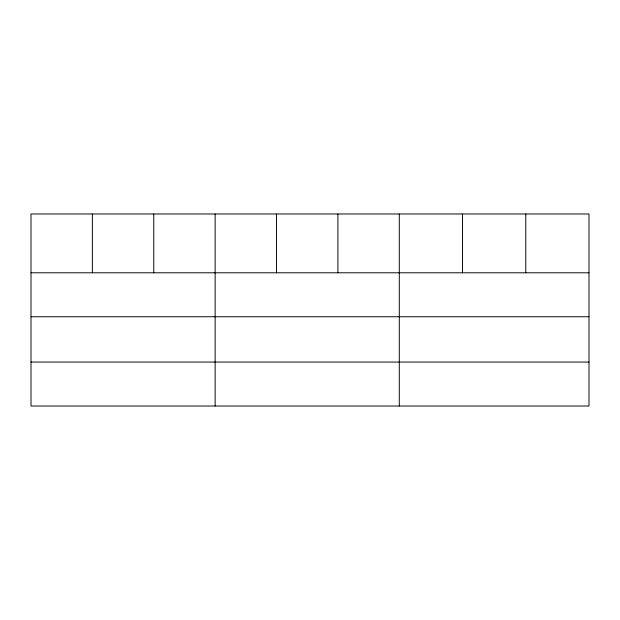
<?xml version="1.0" encoding="UTF-8"?>
<svg xmlns="http://www.w3.org/2000/svg" width="620" height="620" viewBox="0 0 620 620"><rect width="100%" height="100%" fill="white"/><g stroke="black" fill="none" stroke-linecap="round" stroke-linejoin="round"><path stroke-width="0.93" d="M589 316.758L589 213.985L31 213.985L31 406.015L589 406.015L589 316.758L31 316.758M31 272.792L589 272.792M31 362.057L589 362.057M525.76 213.985L525.76 272.792M462.52 213.985L462.52 272.792M399.28 213.985L399.28 406.015M337.9 213.985L337.9 272.792M276.52 213.985L276.52 272.792M215.14 213.985L215.14 406.015M153.76 213.985L153.76 272.792M92.38 213.985L92.38 272.792"/></g></svg>
